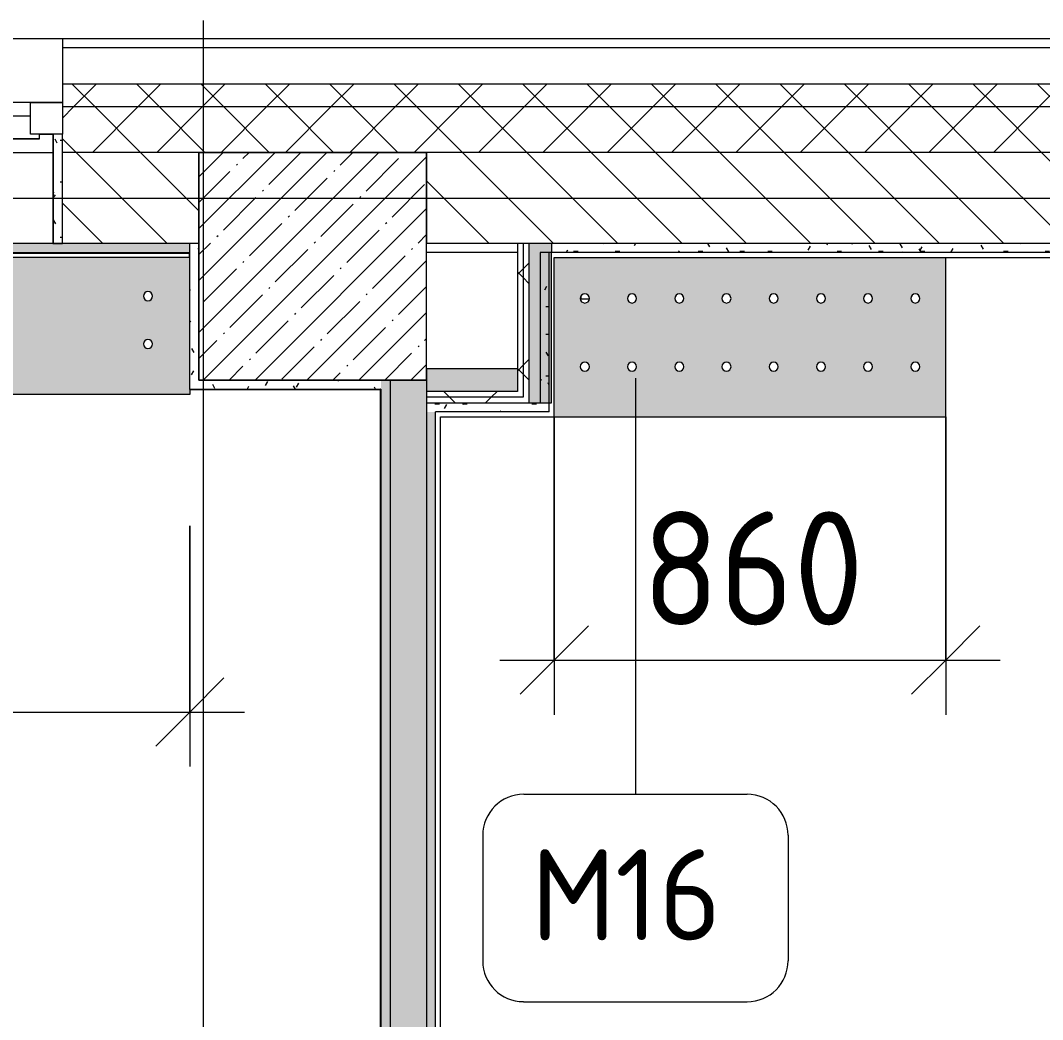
# Model space of a CAD drawing. Header units: millimetres. Extents: x -6228 to 201956, y -8553 to 30426.
# Drawn here: x 177210 to 179456, y 25195 to 27390 of the extents above; entities that cross this region are included whole.
import ezdxf

# ---------------------------------------------------------------- set-up
doc = ezdxf.new("R2010")
doc.units = ezdxf.units.MM
doc.linetypes.add('Осевая', pattern=[15875, 3175, -2381.25, 7937.5, -2381.25])
for name, color, linetype, lineweight in [('A-ANNO-DIMS', 7, 'Continuous', 9), ('A-ANNO-DIMS-100', 7, 'Continuous', 9), ('A-GLAZ-2', 7, 'Continuous', 9), ('A-WALL-1', 7, 'Continuous', 9), ('A-WALL-4', 7, 'Continuous', 13), ('I-WALL-5', 7, 'Continuous', 9), ('M-EQPM-1', 7, 'Continuous', 9), ('S-COLS-2', 7, 'Continuous', 9), ('Марки для знаков', 7, 'Continuous', 9), ('Оси', 7, 'Continuous', 9), ('Оси-2', 7, 'Осевая', 9)]:
    doc.layers.add(name, color=color, linetype=linetype, lineweight=lineweight)
for name, color, linetype, lineweight, true_color in [('A-FLOR-3', 7, 'Continuous', 9, 0xaaaaaa), ('I-WALL-1', 7, 'Continuous', 5, 0xe7e7e7), ('I-WALL-4', 7, 'Continuous', 9, 0xe7e7e7), ('I-WALL-6', 7, 'Continuous', 9, 0x787878), ('I-WALL-7', 9, 'Continuous', 9, 0x808080), ('Знаки-3', 7, 'Continuous', 9, 0x383838), ('Знаки-4', 7, 'Continuous', 9, 0xddaaaa)]:
    doc.layers.add(name, color=color, linetype=linetype, lineweight=lineweight, true_color=true_color)
doc.styles.add('GOST Common_1', font='GOST_Common.ttf', dxfattribs={"height": 200})
doc.styles.add('ISOCPEUR_1', font='isocpeur.ttf', dxfattribs={"width": 0.9, "height": 250})
doc.dimstyles.new('ISO-2_5_0_9К_БОЛЬШОЙ', dxfattribs={"dimscale": 304.8, "dimtxt": 248.995294, "dimasz": 0.492126, "dimexe": 0.393701, "dimexo": 0.984252, "dimgap": 0, "dimtad": 1, "dimdec": 0, "dimrnd": 10, "dimzin": 0, "dimdsep": 46, "dimtxsty": 'ISOCPEUR_1', "dimblk1": 'OBLIQUE', "dimblk2": 'OBLIQUE', "dimsah": 1, "dimcen": 0.09, "dimdle": 0.393701, "dimazin": 0, "dimtfac": 1, "dimtdec": 4, "dimtix": 1, "dimtmove": 0, "dimatfit": 3, "dimfxl": 1, "dimtvp": 1, "dimtolj": 1, "dimtzin": 0, "dimarcsym": 2})
doc.dimstyles.new('ISO-2_5_0_9К_БОЛЬШОЙ_округление', dxfattribs={"dimscale": 304.8, "dimtxt": 248.995294, "dimasz": 0.492126, "dimexe": 0.393701, "dimexo": 0, "dimgap": 0, "dimtad": 1, "dimdec": 0, "dimrnd": 10, "dimzin": 0, "dimdsep": 46, "dimtxsty": 'ISOCPEUR_1', "dimblk1": 'OBLIQUE', "dimblk2": 'OBLIQUE', "dimsah": 1, "dimcen": 0.09, "dimdle": 0.393701, "dimazin": 0, "dimtfac": 1, "dimtdec": 4, "dimtix": 1, "dimtmove": 0, "dimatfit": 3, "dimfxl": 1, "dimtvp": 1, "dimtolj": 1, "dimtzin": 0, "dimarcsym": 2})
pattern_1 = [(45, (96951.9, 0), (-70.71068, 70.71068), []), (135, (96951.9, 0), (-70.71068, -70.71068), [])]
pattern_2 = [(0, (96951.896, 0), (121.92, 30.48), [10.058, -81.382, 10.058, -81.382, -487.68]), (0, (96951.896, 0), (121.92, 30.48), [-182.88, 10.058, -172.822, 10.058, -81.382, -213.36]), (0, (96951.896, 0), (121.92, 30.48), [-457.2, 10.058, -50.902, 10.058, -142.342]), (120, (96997.616, 15.24), (-87.356454, 90.345817), [10.058, -81.382, 10.058, -81.382, -487.68]), (120, (96997.616, 15.24), (-87.356454, 90.345817), [-182.88, 10.058, -172.822, 10.058, -81.382, -213.36]), (120, (96997.616, 15.24), (-87.356454, 90.345817), [-457.2, 10.058, -50.902, 10.058, -142.342]), (240, (97012.856, 76.2), (-34.563546, -120.825817), [10.058, -81.382, 10.058, -81.382, -487.68]), (240, (97012.856, 76.2), (-34.563546, -120.825817), [-182.88, 10.058, -172.822, 10.058, -81.382, -213.36]), (240, (97012.856, 76.2), (-34.563546, -120.825817), [-457.2, 10.058, -50.902, 10.058, -142.342])]
pattern_3 = [(45, (96951.9, 0), (-106.06602, 106.06602), []), (135, (96951.9, 0), (-106.06602, -106.06602), [])]

# ---------------------------------------------------------------- blocks, each defined once
blk = doc.blocks.new('120_Окно_СКБ_2Ст - 120_Окно_СКБ_2Ст 2500х2500 _мал створка справа_-23206729-План зашивки приборов отопления в осях 1 этажа 12-23')
at = {"layer": 'A-GLAZ-2'}
for p, q in [((1250, -5), (-1250, -5)), ((1180, -75), (1180, -5)), ((1180, -5), (1250, -5)), ((1250, -5), (1250, -75)), ((1180, -35), (420, -35)), ((1180, -75), (1180, -35)), ((400, -85), (1200, -85)), ((1200, -85), (400, -85)), ((1250, -75), (1180, -75)), ((1200, -75), (1180, -75)), ((1200, -75), (1230, -75)), ((1200, -85), (1200, -75))]:
    blk.add_line(p, q, dxfattribs=at)
blk = doc.blocks.new('radiator_prado_classic_z_tip_30_po exemplyaru - Classic Z Тип 30-500-V227-План зашивки приборов отопления в осях 1 этажа 12-23')
at = {"layer": 'M-EQPM-1'}
for p, q in [((682.5, 121.5), (682.5, 125.9)), ((682.5, 121.5), (682.5, 125.9)), ((700, 121.5), (682.5, 121.5)), ((700, 121.5), (682.5, 121.5)), ((700, 121.5), (700, 116.6)), ((700, 121.2), (700, 121.5)), ((700, 121.5), (700, 121.2)), ((700, 121.2), (700, 121.5)), ((700, 116.6), (700, 121.2)), ((700, 121.2), (700, 116.6)), ((700, 119.3), (700, 121.2)), ((700, 116.6), (700, 119.3))]:
    blk.add_line(p, q, dxfattribs=at)
for points, knots in [([(681.5, 120.5), (681.6, 120.6), (681.7, 120.7), (681.9, 120.9), (682.1, 121.1), (682.2, 121.2), (682.3, 121.3), (682.5, 121.5), (682.5, 121.5), (682.5, 121.5)], [0.7142857, 0.7142857, 0.7142857, 0.7142857, 0.75, 0.7857143, 0.8214286, 0.8571429, 0.8928571, 0.9285714, 1, 1, 1, 1]), ([(682.5, 121.5), (682.5, 121.5), (682.5, 121.5), (682.3, 121.3), (682.3, 121.3), (682.2, 121.2)], [0, 0, 0, 0, 0.0714286, 0.1071429, 0.1428571, 0.1428571, 0.1428571, 0.1428571]), ([(682.5, 121.5), (682.5, 121.5), (682.5, 121.5), (682.3, 121.3), (682.3, 121.3), (682.2, 121.2)], [0, 0, 0, 0, 0.0714286, 0.1071429, 0.1428571, 0.1428571, 0.1428571, 0.1428571]), ([(682.2, 121.2), (682.3, 121.3), (682.3, 121.3), (682.5, 121.5), (682.5, 121.5), (682.5, 121.5)], [0.8571429, 0.8571429, 0.8571429, 0.8571429, 0.8928571, 0.9285714, 1, 1, 1, 1])]:
    blk.add_open_spline(points, degree=3, knots=knots, dxfattribs=at)
for points in [[(682.2, 121.2), (682.2, 121.2), (682.1, 121.1), (681.9, 120.9), (681.7, 120.7), (681.6, 120.6), (681.5, 120.5)], [(682.2, 121.2), (682.2, 121.2), (682.1, 121.1), (681.9, 120.9), (681.7, 120.7), (681.6, 120.6), (681.5, 120.5)], [(681.5, 120.5), (681.6, 120.6), (681.7, 120.7), (681.9, 120.9), (682.1, 121.1), (682.2, 121.2), (682.2, 121.2)]]:
    blk.add_open_spline(points, degree=3, dxfattribs=at)
blk = doc.blocks.new('Зашивка радиатора_ СУ - Зашивка радиатора  М16-33173936-План зашивки приборов отопления в осях 1 этажа 12-23')
at = {"layer": 'Знаки-4'}
h = blk.add_hatch(color=256, dxfattribs=at)
h.paths.add_polyline_path([(-370, -179.9), (490, -179.9), (490, 170.1), (-370, 170.1), (-370, -168.9)])
h.paths.add_polyline_path([(-303, -79.6), (-308, -78.3), (-311.7, -74.6), (-313, -69.6), (-311.7, -64.6), (-308, -61), (-303, -59.6), (-298, -61), (-294.3, -64.6), (-293, -69.6), (-294.3, -74.6), (-298, -78.3), (-300.4, -79.3)])
h.paths.add_polyline_path([(-199.2, -79.6), (-204.2, -78.3), (-207.9, -74.6), (-209.2, -69.6), (-207.9, -64.6), (-204.2, -61), (-199.2, -59.6), (-194.2, -61), (-190.6, -64.6), (-189.2, -69.6), (-190.6, -74.6), (-194.2, -78.3), (-196.7, -79.3)])
h.paths.add_polyline_path([(-95.5, -79.6), (-100.5, -78.3), (-104.2, -74.6), (-105.5, -69.6), (-104.2, -64.6), (-100.5, -61), (-95.5, -59.6), (-90.5, -61), (-86.8, -64.6), (-85.5, -69.6), (-86.8, -74.6), (-90.5, -78.3), (-92.9, -79.3)])
h.paths.add_polyline_path([(8.3, -79.6), (3.3, -78.3), (-0.4, -74.6), (-1.7, -69.6), (-0.4, -64.6), (3.3, -61), (8.3, -59.6), (13.3, -61), (16.9, -64.6), (18.3, -69.6), (16.9, -74.6), (13.3, -78.3), (10.8, -79.3)])
h.paths.add_polyline_path([(112, -79.6), (107, -78.3), (103.3, -74.6), (102, -69.6), (103.3, -64.6), (107, -61), (112, -59.6), (117, -61), (120.7, -64.6), (122, -69.6), (120.7, -74.6), (117, -78.3), (114.6, -79.3)])
h.paths.add_polyline_path([(319.5, -79.6), (314.5, -78.3), (310.8, -74.6), (309.5, -69.6), (310.8, -64.6), (314.5, -61), (319.5, -59.6), (324.5, -61), (328.2, -64.6), (329.5, -69.6), (328.2, -74.6), (324.5, -78.3), (322.1, -79.3)])
h.paths.add_polyline_path([(215.8, -79.6), (210.8, -78.3), (207.1, -74.6), (205.8, -69.6), (207.1, -64.6), (210.8, -61), (215.8, -59.6), (220.8, -61), (224.4, -64.6), (225.8, -69.6), (224.4, -74.6), (220.8, -78.3), (218.3, -79.3)])
h.paths.add_polyline_path([(423.3, -79.6), (418.3, -78.3), (414.6, -74.6), (413.3, -69.6), (414.6, -64.6), (418.3, -61), (423.3, -59.6), (428.3, -61), (431.9, -64.6), (433.3, -69.6), (431.9, -74.6), (428.3, -78.3), (425.8, -79.3)])
h.paths.add_polyline_path([(-303, 70.4), (-308, 71.7), (-311.7, 75.4), (-313, 80.4), (-311.7, 85.4), (-308, 89), (-303, 90.4), (-298, 89), (-294.3, 85.4), (-293, 80.4), (-294.3, 75.4), (-298, 71.7), (-300.4, 70.7)])
h.paths.add_polyline_path([(8.3, 70.4), (3.3, 71.7), (-0.4, 75.4), (-1.7, 80.4), (-0.4, 85.4), (3.3, 89), (8.3, 90.4), (13.3, 89), (16.9, 85.4), (18.3, 80.4), (16.9, 75.4), (13.3, 71.7), (10.8, 70.7)])
h.paths.add_polyline_path([(-199.2, 70.4), (-204.2, 71.7), (-207.9, 75.4), (-209.2, 80.4), (-207.9, 85.4), (-204.2, 89), (-199.2, 90.4), (-194.2, 89), (-190.6, 85.4), (-189.2, 80.4), (-190.6, 75.4), (-194.2, 71.7), (-196.7, 70.7)])
h.paths.add_polyline_path([(-95.5, 70.4), (-100.5, 71.7), (-104.2, 75.4), (-105.5, 80.4), (-104.2, 85.4), (-100.5, 89), (-95.5, 90.4), (-90.5, 89), (-86.8, 85.4), (-85.5, 80.4), (-86.8, 75.4), (-90.5, 71.7), (-92.9, 70.7)])
h.paths.add_polyline_path([(215.8, 70.4), (210.8, 71.7), (207.1, 75.4), (205.8, 80.4), (207.1, 85.4), (210.8, 89), (215.8, 90.4), (220.8, 89), (224.4, 85.4), (225.8, 80.4), (224.4, 75.4), (220.8, 71.7), (218.3, 70.7)])
h.paths.add_polyline_path([(112, 70.4), (107, 71.7), (103.3, 75.4), (102, 80.4), (103.3, 85.4), (107, 89), (112, 90.4), (117, 89), (120.7, 85.4), (122, 80.4), (120.7, 75.4), (117, 71.7), (114.6, 70.7)])
h.paths.add_polyline_path([(423.3, 70.4), (418.3, 71.7), (414.6, 75.4), (413.3, 80.4), (414.6, 85.4), (418.3, 89), (423.3, 90.4), (428.3, 89), (431.9, 85.4), (433.3, 80.4), (431.9, 75.4), (428.3, 71.7), (425.8, 70.7)])
h.paths.add_polyline_path([(319.5, 70.4), (314.5, 71.7), (310.8, 75.4), (309.5, 80.4), (310.8, 85.4), (314.5, 89), (319.5, 90.4), (324.5, 89), (328.2, 85.4), (329.5, 80.4), (328.2, 75.4), (324.5, 71.7), (322.1, 70.7)])
at = {"layer": 'Знаки-3'}
for p, q in [((490, -179.9), (490, 170.1)), ((-370, -179.9), (490, -179.9))]:
    blk.add_line(p, q, dxfattribs=at)
for centre, start, end in [((-303, 80.4), 0, 180), ((-199.2, 80.4), 0, 180), ((-95.5, 80.4), 0, 180), ((8.3, 80.4), 0, 180), ((112, 80.4), 0, 180), ((215.8, 80.4), 0, 180), ((319.5, 80.4), 0, 180), ((423.3, 80.4), 0, 180), ((-303, 80.4), 180, 0), ((-199.2, 80.4), 180, 0), ((-95.5, 80.4), 180, 360), ((8.3, 80.4), 180, 0), ((112, 80.4), 180, 0), ((215.8, 80.4), 180, 0), ((319.5, 80.4), 180, 0), ((423.3, 80.4), 180, 0), ((-303, -69.6), 0, 180), ((-199.2, -69.6), 0, 180), ((-95.5, -69.6), 0, 180), ((8.3, -69.6), 0, 180), ((112, -69.6), 0, 180), ((215.8, -69.6), 0, 180), ((319.5, -69.6), 0, 180), ((423.3, -69.6), 0, 180), ((-303, -69.6), 180, 0), ((-199.2, -69.6), 180, 0), ((-95.5, -69.6), 180, 0), ((8.3, -69.6), 180, 0), ((112, -69.6), 180, 0), ((215.8, -69.6), 180, 0), ((319.5, -69.6), 180, 0), ((423.3, -69.6), 180, 0)]:
    blk.add_arc(centre, 10, start, end, dxfattribs=at)
blk = doc.blocks.new('Зашивка радиатора М17  - м18-33246901-План зашивки приборов отопления в осях 1 этажа 12-23')
at = {"layer": 'Знаки-4'}
h = blk.add_hatch(color=256, dxfattribs=at)
h.paths.add_polyline_path([(-370, -179.9), (2570, -179.9), (2569, 120.1), (-370, 120.1), (-370, -67)])
h.paths.add_polyline_path([(-283, -79.6), (-288, -78.3), (-291.7, -74.6), (-293, -69.6), (-291.7, -64.6), (-288, -61), (-283, -59.6), (-278, -61), (-274.3, -64.6), (-273, -69.6), (-274.3, -74.6), (-278, -78.3), (-280.4, -79.3)])
h.paths.add_polyline_path([(-75.5, -79.6), (-80.5, -78.3), (-84.2, -74.6), (-85.5, -69.6), (-84.2, -64.6), (-80.5, -61), (-75.5, -59.6), (-70.5, -61), (-66.8, -64.6), (-65.5, -69.6), (-66.8, -74.6), (-70.5, -78.3), (-72.9, -79.3)])
h.paths.add_polyline_path([(-179.2, -79.6), (-184.2, -78.3), (-187.9, -74.6), (-189.2, -69.6), (-187.9, -64.6), (-184.2, -61), (-179.2, -59.6), (-174.2, -61), (-170.6, -64.6), (-169.2, -69.6), (-170.6, -74.6), (-174.2, -78.3), (-176.7, -79.3)])
h.paths.add_polyline_path([(28.3, -79.6), (23.3, -78.3), (19.6, -74.6), (18.3, -69.6), (19.6, -64.6), (23.3, -61), (28.3, -59.6), (33.3, -61), (36.9, -64.6), (38.3, -69.6), (36.9, -74.6), (33.3, -78.3), (30.8, -79.3)])
h.paths.add_polyline_path([(132, -79.6), (127, -78.3), (123.3, -74.6), (122, -69.6), (123.3, -64.6), (127, -61), (132, -59.6), (137, -61), (140.7, -64.6), (142, -69.6), (140.7, -74.6), (137, -78.3), (134.6, -79.3)])
h.paths.add_polyline_path([(339.5, -79.6), (334.5, -78.3), (330.8, -74.6), (329.5, -69.6), (330.8, -64.6), (334.5, -61), (339.5, -59.6), (344.5, -61), (348.2, -64.6), (349.5, -69.6), (348.2, -74.6), (344.5, -78.3), (342.1, -79.3)])
h.paths.add_polyline_path([(235.8, -79.6), (230.8, -78.3), (227.1, -74.6), (225.8, -69.6), (227.1, -64.6), (230.8, -61), (235.8, -59.6), (240.8, -61), (244.4, -64.6), (245.8, -69.6), (244.4, -74.6), (240.8, -78.3), (238.3, -79.3)])
h.paths.add_polyline_path([(650.8, -79.6), (645.8, -78.3), (642.1, -74.6), (640.8, -69.6), (642.1, -64.6), (645.8, -61), (650.8, -59.6), (655.8, -61), (659.4, -64.6), (660.8, -69.6), (659.4, -74.6), (655.8, -78.3), (653.3, -79.3)])
h.paths.add_polyline_path([(443.3, -79.6), (438.3, -78.3), (434.6, -74.6), (433.3, -69.6), (434.6, -64.6), (438.3, -61), (443.3, -59.6), (448.3, -61), (451.9, -64.6), (453.3, -69.6), (451.9, -74.6), (448.3, -78.3), (445.8, -79.3)])
h.paths.add_polyline_path([(547, -79.6), (542, -78.3), (538.3, -74.6), (537, -69.6), (538.3, -64.6), (542, -61), (547, -59.6), (552, -61), (555.7, -64.6), (557, -69.6), (555.7, -74.6), (552, -78.3), (549.6, -79.3)])
h.paths.add_polyline_path([(754.5, -79.6), (749.5, -78.3), (745.8, -74.6), (744.5, -69.6), (745.8, -64.6), (749.5, -61), (754.5, -59.6), (759.5, -61), (763.2, -64.6), (764.5, -69.6), (763.2, -74.6), (759.5, -78.3), (757.1, -79.3)])
h.paths.add_polyline_path([(858.3, -79.6), (853.3, -78.3), (849.6, -74.6), (848.3, -69.6), (849.6, -64.6), (853.3, -61), (858.3, -59.6), (863.3, -61), (866.9, -64.6), (868.3, -69.6), (866.9, -74.6), (863.3, -78.3), (860.8, -79.3)])
h.paths.add_polyline_path([(1065.8, -79.6), (1060.8, -78.3), (1057.1, -74.6), (1055.8, -69.6), (1057.1, -64.6), (1060.8, -61), (1065.8, -59.6), (1070.8, -61), (1074.4, -64.6), (1075.8, -69.6), (1074.4, -74.6), (1070.8, -78.3), (1068.3, -79.3)])
h.paths.add_polyline_path([(962, -79.6), (957, -78.3), (953.3, -74.6), (952, -69.6), (953.3, -64.6), (957, -61), (962, -59.6), (967, -61), (970.7, -64.6), (972, -69.6), (970.7, -74.6), (967, -78.3), (964.6, -79.3)])
h.paths.add_polyline_path([(1169.5, -79.6), (1164.5, -78.3), (1160.8, -74.6), (1159.5, -69.6), (1160.8, -64.6), (1164.5, -61), (1169.5, -59.6), (1174.5, -61), (1178.2, -64.6), (1179.5, -69.6), (1178.2, -74.6), (1174.5, -78.3), (1172.1, -79.3)])
h.paths.add_polyline_path([(1273.3, -79.6), (1268.3, -78.3), (1264.6, -74.6), (1263.3, -69.6), (1264.6, -64.6), (1268.3, -61), (1273.3, -59.6), (1278.3, -61), (1281.9, -64.6), (1283.3, -69.6), (1281.9, -74.6), (1278.3, -78.3), (1275.8, -79.3)])
h.paths.add_polyline_path([(1480.8, -79.6), (1475.8, -78.3), (1472.1, -74.6), (1470.8, -69.6), (1472.1, -64.6), (1475.8, -61), (1480.8, -59.6), (1485.8, -61), (1489.4, -64.6), (1490.8, -69.6), (1489.4, -74.6), (1485.8, -78.3), (1483.3, -79.3)])
h.paths.add_polyline_path([(1377, -79.6), (1372, -78.3), (1368.3, -74.6), (1367, -69.6), (1368.3, -64.6), (1372, -61), (1377, -59.6), (1382, -61), (1385.7, -64.6), (1387, -69.6), (1385.7, -74.6), (1382, -78.3), (1379.6, -79.3)])
h.paths.add_polyline_path([(1688.3, -79.6), (1683.3, -78.3), (1679.6, -74.6), (1678.3, -69.6), (1679.6, -64.6), (1683.3, -61), (1688.3, -59.6), (1693.3, -61), (1696.9, -64.6), (1698.3, -69.6), (1696.9, -74.6), (1693.3, -78.3), (1690.8, -79.3)])
h.paths.add_polyline_path([(1584.5, -79.6), (1579.5, -78.3), (1575.8, -74.6), (1574.5, -69.6), (1575.8, -64.6), (1579.5, -61), (1584.5, -59.6), (1589.5, -61), (1593.2, -64.6), (1594.5, -69.6), (1593.2, -74.6), (1589.5, -78.3), (1587.1, -79.3)])
h.paths.add_polyline_path([(1792, -79.6), (1787, -78.3), (1783.3, -74.6), (1782, -69.6), (1783.3, -64.6), (1787, -61), (1792, -59.6), (1797, -61), (1800.7, -64.6), (1802, -69.6), (1800.7, -74.6), (1797, -78.3), (1794.6, -79.3)])
h.paths.add_polyline_path([(1895.8, -79.6), (1890.8, -78.3), (1887.1, -74.6), (1885.8, -69.6), (1887.1, -64.6), (1890.8, -61), (1895.8, -59.6), (1900.8, -61), (1904.4, -64.6), (1905.8, -69.6), (1904.4, -74.6), (1900.8, -78.3), (1898.3, -79.3)])
h.paths.add_polyline_path([(1999.5, -79.6), (1994.5, -78.3), (1990.8, -74.6), (1989.5, -69.6), (1990.8, -64.6), (1994.5, -61), (1999.5, -59.6), (2004.5, -61), (2008.2, -64.6), (2009.5, -69.6), (2008.2, -74.6), (2004.5, -78.3), (2002.1, -79.3)])
h.paths.add_polyline_path([(2103.3, -79.6), (2098.3, -78.3), (2094.6, -74.6), (2093.3, -69.6), (2094.6, -64.6), (2098.3, -61), (2103.3, -59.6), (2108.3, -61), (2111.9, -64.6), (2113.3, -69.6), (2111.9, -74.6), (2108.3, -78.3), (2105.8, -79.3)])
h.paths.add_polyline_path([(2477, -79.6), (2472, -78.3), (2468.3, -74.6), (2467, -69.6), (2468.3, -64.6), (2472, -61), (2477, -59.6), (2482, -61), (2485.7, -64.6), (2487, -69.6), (2485.7, -74.6), (2482, -78.3), (2479.6, -79.3)])
h.paths.add_polyline_path([(-179.2, 25.4), (-184.2, 26.7), (-187.9, 30.4), (-189.2, 35.4), (-187.9, 40.4), (-184.2, 44), (-179.2, 45.4), (-174.2, 44), (-170.6, 40.4), (-169.2, 35.4), (-170.6, 30.4), (-174.2, 26.7), (-176.7, 25.7)])
h.paths.add_polyline_path([(-75.5, 25.4), (-80.5, 26.7), (-84.2, 30.4), (-85.5, 35.4), (-84.2, 40.4), (-80.5, 44), (-75.5, 45.4), (-70.5, 44), (-66.8, 40.4), (-65.5, 35.4), (-66.8, 30.4), (-70.5, 26.7), (-72.9, 25.7)])
h.paths.add_polyline_path([(-283, 25.4), (-288, 26.7), (-291.7, 30.4), (-293, 35.4), (-291.7, 40.4), (-288, 44), (-283, 45.4), (-278, 44), (-274.3, 40.4), (-273, 35.4), (-274.3, 30.4), (-278, 26.7), (-280.4, 25.7)])
h.paths.add_polyline_path([(132, 25.4), (127, 26.7), (123.3, 30.4), (122, 35.4), (123.3, 40.4), (127, 44), (132, 45.4), (137, 44), (140.7, 40.4), (142, 35.4), (140.7, 30.4), (137, 26.7), (134.6, 25.7)])
h.paths.add_polyline_path([(28.3, 25.4), (23.3, 26.7), (19.6, 30.4), (18.3, 35.4), (19.6, 40.4), (23.3, 44), (28.3, 45.4), (33.3, 44), (36.9, 40.4), (38.3, 35.4), (36.9, 30.4), (33.3, 26.7), (30.8, 25.7)])
h.paths.add_polyline_path([(339.5, 25.4), (334.5, 26.7), (330.8, 30.4), (329.5, 35.4), (330.8, 40.4), (334.5, 44), (339.5, 45.4), (344.7, 43.9), (348.2, 40.4), (349.5, 35.4), (348.2, 30.4), (344.5, 26.7), (342.1, 25.7)])
h.paths.add_polyline_path([(235.8, 25.4), (230.8, 26.7), (227.1, 30.4), (225.8, 35.4), (227.1, 40.4), (230.8, 44), (235.8, 45.4), (240.8, 44), (244.4, 40.4), (245.8, 35.4), (244.4, 30.4), (240.8, 26.7), (238.3, 25.7)])
h.paths.add_polyline_path([(443.3, 25.4), (438.3, 26.7), (434.6, 30.4), (433.3, 35.4), (434.6, 40.4), (438.3, 44), (443.3, 45.4), (448.3, 44), (451.9, 40.4), (453.3, 35.4), (451.9, 30.4), (448.3, 26.7), (445.8, 25.7)])
h.paths.add_polyline_path([(547, 25.4), (542, 26.7), (538.3, 30.4), (537, 35.4), (538.3, 40.4), (542, 44), (547, 45.4), (552, 44), (555.7, 40.4), (557, 35.4), (555.7, 30.4), (552, 26.7), (549.6, 25.7)])
h.paths.add_polyline_path([(754.5, 25.4), (749.5, 26.7), (745.8, 30.4), (744.5, 35.4), (745.8, 40.4), (749.5, 44), (754.5, 45.4), (759.5, 44), (763.2, 40.4), (764.5, 35.4), (763.2, 30.4), (759.5, 26.7), (757.1, 25.7)])
h.paths.add_polyline_path([(858.3, 25.4), (853.3, 26.7), (849.6, 30.4), (848.3, 35.4), (849.6, 40.4), (853.3, 44), (858.3, 45.4), (863.3, 44), (866.9, 40.4), (868.3, 35.4), (866.9, 30.4), (863.3, 26.7), (860.8, 25.7)])
h.paths.add_polyline_path([(650.8, 25.4), (645.8, 26.7), (642.1, 30.4), (640.8, 35.4), (642.1, 40.4), (645.8, 44), (650.8, 45.4), (655.8, 44), (659.4, 40.4), (660.8, 35.4), (659.4, 30.4), (655.8, 26.7), (653.3, 25.7)])
h.paths.add_polyline_path([(962, 25.4), (957, 26.7), (953.3, 30.4), (952, 35.4), (953.3, 40.4), (957, 44), (962, 45.4), (967, 44), (970.7, 40.4), (972, 35.4), (970.7, 30.4), (967, 26.7), (964.6, 25.7)])
h.paths.add_polyline_path([(1169.5, 25.4), (1164.5, 26.7), (1160.8, 30.4), (1159.5, 35.4), (1160.8, 40.4), (1164.5, 44), (1169.5, 45.4), (1174.5, 44), (1178.2, 40.4), (1179.5, 35.4), (1178.2, 30.4), (1174.5, 26.7), (1172.1, 25.7)])
h.paths.add_polyline_path([(1273.3, 25.4), (1268.3, 26.7), (1264.6, 30.4), (1263.3, 35.4), (1264.6, 40.4), (1268.3, 44), (1273.3, 45.4), (1278.3, 44), (1281.9, 40.4), (1283.3, 35.4), (1281.9, 30.4), (1278.3, 26.7), (1275.8, 25.7)])
h.paths.add_polyline_path([(1065.8, 25.4), (1060.8, 26.7), (1057.1, 30.4), (1055.8, 35.4), (1057.1, 40.4), (1060.8, 44), (1065.8, 45.4), (1070.8, 44), (1074.4, 40.4), (1075.8, 35.4), (1074.4, 30.4), (1070.8, 26.7), (1068.3, 25.7)])
h.paths.add_polyline_path([(1480.8, 25.4), (1475.8, 26.7), (1472.1, 30.4), (1470.8, 35.4), (1472.1, 40.4), (1475.8, 44), (1480.8, 45.4), (1485.8, 44), (1489.4, 40.4), (1490.8, 35.4), (1489.4, 30.4), (1485.8, 26.7), (1483.3, 25.7)])
h.paths.add_polyline_path([(1377, 25.4), (1372, 26.7), (1368.3, 30.4), (1367, 35.4), (1368.3, 40.4), (1372, 44), (1377, 45.4), (1382, 44), (1385.7, 40.4), (1387, 35.4), (1385.7, 30.4), (1382, 26.7), (1379.6, 25.7)])
h.paths.add_polyline_path([(1584.5, 25.4), (1579.5, 26.7), (1575.8, 30.4), (1574.5, 35.4), (1575.8, 40.4), (1579.5, 44), (1584.5, 45.4), (1589.5, 44), (1593.2, 40.4), (1594.5, 35.4), (1593.2, 30.4), (1589.5, 26.7), (1587.1, 25.7)])
h.paths.add_polyline_path([(1688.3, 25.4), (1683.3, 26.7), (1679.6, 30.4), (1678.3, 35.4), (1679.6, 40.4), (1683.3, 44), (1688.3, 45.4), (1693.3, 44), (1696.9, 40.4), (1698.3, 35.4), (1696.9, 30.4), (1693.3, 26.7), (1690.8, 25.7)])
h.paths.add_polyline_path([(1792, 25.4), (1787, 26.7), (1783.3, 30.4), (1782, 35.4), (1783.3, 40.4), (1787, 44), (1792, 45.4), (1797, 44), (1800.7, 40.4), (1802, 35.4), (1800.7, 30.4), (1797, 26.7), (1794.6, 25.7)])
h.paths.add_polyline_path([(1895.8, 25.4), (1890.8, 26.7), (1887.1, 30.4), (1885.8, 35.4), (1887.1, 40.4), (1890.8, 44), (1895.8, 45.4), (1900.8, 44), (1904.4, 40.4), (1905.8, 35.4), (1904.4, 30.4), (1900.8, 26.7), (1898.3, 25.7)])
h.paths.add_polyline_path([(1999.5, 25.4), (1994.5, 26.7), (1990.8, 30.4), (1989.5, 35.4), (1990.8, 40.4), (1994.5, 44), (1999.5, 45.4), (2004.5, 44), (2008.2, 40.4), (2009.5, 35.4), (2008.2, 30.4), (2004.5, 26.7), (2002.1, 25.7)])
h.paths.add_polyline_path([(2103.3, 25.4), (2098.3, 26.7), (2094.6, 30.4), (2093.3, 35.4), (2094.6, 40.4), (2098.3, 44), (2103.3, 45.4), (2108.3, 44), (2111.9, 40.4), (2113.3, 35.4), (2111.9, 30.4), (2108.3, 26.7), (2105.8, 25.7)])
h.paths.add_polyline_path([(2477, 25.4), (2472, 26.7), (2468.3, 30.4), (2467, 35.4), (2468.3, 40.4), (2472, 44), (2477, 45.4), (2482, 44), (2485.7, 40.4), (2487, 35.4), (2485.7, 30.4), (2482, 26.7), (2479.6, 25.7)])
at = {"layer": 'Знаки-3'}
for p, q in [((2569, 120.1), (-370, 120.1)), ((2570, -179.9), (2570, -169)), ((-370, -179.9), (2570, -179.9))]:
    blk.add_line(p, q, dxfattribs=at)
for centre, start, end in [((2477, 35.4), 0, 180), ((2477, 35.4), 180, 0), ((2477, -69.6), 0, 180), ((2477, -69.6), 180, 360)]:
    blk.add_arc(centre, 10, start, end, dxfattribs=at)
blk = doc.blocks.new('DIMBLOCK47-План зашивки приборов отопления в осях 1 этажа 12-23')
at = {"layer": 'A-ANNO-DIMS-100'}
for p, q in [((178382.9, 26519), (178382.9, 25864.8)), ((178382.9, 25984.8), (178382.9, 26519)), ((179242.9, 26519), (179242.9, 25864.8)), ((179242.9, 25984.8), (179242.9, 26519)), ((178262.9, 25984.8), (179362.9, 25984.8))]:
    blk.add_line(p, q, dxfattribs=at)
at = {"layer": 'A-ANNO-DIMS-100', "lineweight": 20}
for p, q in [((178382.9, 25984.8), (178457.9, 26059.8)), ((179242.9, 25984.8), (179317.9, 26059.8)), ((178382.9, 25984.8), (178307.9, 25909.8)), ((179242.9, 25984.8), (179167.9, 25909.8))]:
    blk.add_line(p, q, dxfattribs=at)
at = {"layer": 'A-ANNO-DIMS-100', "color": 0, "insert": (178575.9, 26311.4), "char_height": 250, "width": 568.858, "attachment_point": 1, "line_spacing_factor": 1.149209, "style": 'ISOCPEUR_1'}
blk.add_mtext('860', dxfattribs=at)
blk = doc.blocks.new('_Oblique')
at = {"color": 0, "linetype": 'ByBlock', "lineweight": -2}
blk.add_line((-0.5, -0.5), (0.5, 0.5), dxfattribs=at)
blk = doc.blocks.new('Марка_Знаки - В прямоуг_Наименование краткое-30718135-План зашивки приборов отопления в осях 1 этажа 12-23')
at = {"layer": 'Марки для знаков'}
for p, q in [((-2.455, 2.278), (2.455, 2.278)), ((-3.355, 1.378), (-3.355, -1.384)), ((3.355, 1.378), (3.355, -1.378)), ((-2.461, -2.278), (2.455, -2.278))]:
    blk.add_line(p, q, dxfattribs=at)
for centre, radius, start, end in [((-2.455, 1.378), 0.9, 90, 180), ((2.455, 1.378), 0.9, 0, 90), ((-2.461, -1.384), 0.893, 180, 270), ((2.455, -1.378), 0.9, 270, 0)]:
    blk.add_arc(centre, radius, start, end, dxfattribs=at)
blk = doc.blocks.new('DIMBLOCK50-План зашивки приборов отопления в осях 1 этажа 12-23')
at = {"layer": 'A-ANNO-DIMS-100'}
for p, q in [((177581.9, 26280), (177581.9, 25750.7)), ((177581.9, 25870.7), (177581.9, 26280)), ((174642.9, 25676.7), (174642.9, 25990.7)), ((174522.9, 25870.7), (177701.9, 25870.7)), ((174642.9, 25870.7), (174642.9, 25676.7))]:
    blk.add_line(p, q, dxfattribs=at)
at = {"layer": 'A-ANNO-DIMS-100', "lineweight": 20}
for p, q in [((174642.9, 25870.7), (174717.9, 25945.7)), ((177581.9, 25870.7), (177656.9, 25945.7)), ((174642.9, 25870.7), (174567.9, 25795.7)), ((177581.9, 25870.7), (177506.9, 25795.7))]:
    blk.add_line(p, q, dxfattribs=at)
at = {"layer": 'A-ANNO-DIMS-100', "color": 0, "insert": (175784.4, 26197.3), "char_height": 250, "width": 787.208, "attachment_point": 1, "line_spacing_factor": 1.149209, "style": 'ISOCPEUR_1'}
blk.add_mtext('2940', dxfattribs=at)

msp = doc.modelspace()

# ---------------------------------------------------------------- hatches: boundary and pattern name
at = {"layer": 'A-WALL-1'}
h = msp.add_hatch(dxfattribs=at)
h.set_pattern_fill('FP_161', color=256, style=0, pattern_type=2)
h.set_pattern_definition(pattern_1)
h.paths.add_polyline_path([(181487.6, 27200), (181487.6, 27250), (177301.9, 27250), (177301.9, 27200), (180408.7, 27200)])
h.paths.add_polyline_path([(174801.9, 27200), (174801.9, 27250), (173291.9, 27250), (173291.9, 27200), (174584, 27200)])
h.paths.add_polyline_path([(171191.9, 27200), (171191.9, 27250), (165811.9, 27250), (165811.9, 27200), (170215.5, 27200)])
h.paths.add_polyline_path([(164911.9, 27200), (164911.9, 27250), (163111.9, 27250), (163111.9, 27200), (164390.9, 27200)])
h.paths.add_polyline_path([(161478.5, 27200), (162211.9, 27200), (162211.9, 27250), (161131.9, 27250), (161131.9, 27200)])
h.paths.add_polyline_path([(157707.1, 27200), (157991.9, 27200), (157991.9, 27250), (156811.9, 27250), (156811.9, 27200), (157110.1, 27200)])
h.paths.add_polyline_path([(154111.9, 27200), (154111.9, 27250), (152861.8, 27250), (152861.8, 27200), (153469.6, 27200)])
h.paths.add_polyline_path([(151961.8, 27200), (151961.8, 27250), (150812.1, 27250), (150812.1, 27200), (151285.4, 27200)])
h.paths.add_polyline_path([(147712.1, 27200), (147712.1, 27250), (146612.2, 27250), (146612.2, 27200), (147645, 27200)])
h.paths.add_polyline_path([(145712.2, 27200), (145712.2, 27250), (144458.9, 27250), (144458.9, 27200), (145642.8, 27200)])
h.paths.add_polyline_path([(141358.9, 27200), (141358.9, 27250), (138961.9, 27250), (138961.9, 27200), (141092.2, 27200)])
h = msp.add_hatch(dxfattribs=at)
h.set_pattern_fill('FP_161', color=256, style=0, pattern_type=2)
h.set_pattern_definition(pattern_1)
h.paths.add_polyline_path([(181487.6, 27100), (181487.6, 27200), (177301.9, 27200), (177301.9, 27100), (181151.9, 27100)])
h.paths.add_polyline_path([(174201.9, 27100), (174801.9, 27100), (174801.9, 27200), (173291.9, 27200), (173291.9, 27100), (173855.9, 27100)])
h.paths.add_polyline_path([(170991.9, 27100), (171191.9, 27100), (171191.9, 27200), (165811.9, 27200), (165811.9, 27100), (170491.9, 27100)])
h.paths.add_polyline_path([(163711.9, 27100), (164911.9, 27100), (164911.9, 27200), (163111.9, 27200), (163111.9, 27100), (163662.8, 27100)])
h.paths.add_polyline_path([(162211.9, 27100), (162211.9, 27200), (161131.9, 27200), (161131.9, 27100), (161907.1, 27100)])
h.paths.add_polyline_path([(157707.1, 27100), (157991.9, 27100), (157991.9, 27200), (156811.9, 27200), (156811.9, 27100), (157110.1, 27100)])
h.paths.add_polyline_path([(154111.9, 27100), (154111.9, 27200), (152861.8, 27200), (152861.8, 27100), (153469.6, 27100)])
h.paths.add_polyline_path([(151961.8, 27100), (151961.8, 27200), (150812.1, 27200), (150812.1, 27100), (151285.4, 27100)])
h.paths.add_polyline_path([(146612.2, 27100), (147712.1, 27100), (147712.1, 27200), (146612.2, 27200)])
h.paths.add_polyline_path([(145642.8, 27100), (145712.2, 27100), (145712.2, 27200), (144458.9, 27200), (144458.9, 27100), (145460.7, 27100)])
h.paths.add_polyline_path([(141358.9, 27100), (141358.9, 27200), (139011.9, 27200), (139011.9, 27100), (141092.2, 27100)])
at = {"layer": 'I-WALL-1'}
msp.add_hatch(color=256, dxfattribs=at).paths.add_polyline_path([(178301.9, 26575), (178301.9, 26625), (178101.9, 26625), (178101.9, 26575), (178224.4, 26575)])
at = {"layer": 'I-WALL-4'}
msp.add_hatch(color=256, dxfattribs=at).paths.add_polyline_path([(178376.9, 26550), (178376.9, 26900), (178326.9, 26900), (178326.9, 26550)])
at = {"layer": 'I-WALL-5'}
h = msp.add_hatch(dxfattribs=at)
h.set_pattern_fill('FP_159', color=256, style=0, pattern_type=2)
h.set_pattern_definition([(135, (96951.9, 0), (-70.71068, -70.71068), [])])
h.paths.add_polyline_path([(181021.6, 26900), (181151.9, 26900), (181151.9, 27100), (178101.9, 27100), (178101.9, 26900), (180408.7, 26900)])
h.paths.add_polyline_path([(177301.9, 26900), (177601.9, 26900), (177601.9, 27100), (177301.9, 27100), (177301.9, 26971.5)])
h.paths.add_polyline_path([(174641.9, 26900), (174801.9, 26900), (174801.9, 27100), (174201.9, 27100), (174201.9, 26900), (174621.9, 26900)])
h.paths.add_polyline_path([(173491.9, 26900), (173701.9, 26900), (173701.9, 27100), (173291.9, 27100), (173291.9, 26900), (173309.9, 26900)])
h.paths.add_polyline_path([(171125.6, 26900), (171191.9, 26900), (171191.9, 27100), (170991.9, 27100), (170991.9, 26900)])
h.paths.add_polyline_path([(170397.6, 26900), (170491.9, 26900), (170491.9, 27100), (167761.9, 27100), (167761.9, 26900), (170215.5, 26900)])
h.paths.add_polyline_path([(166939.2, 26900), (167261.9, 26900), (167261.9, 27100), (165811.9, 27100), (165811.9, 26900), (166575.1, 26900)])
h.paths.add_polyline_path([(164026.8, 26900), (164911.9, 26900), (164911.9, 27100), (163711.9, 27100), (163711.9, 26900), (163740.9, 26900)])
h.paths.add_polyline_path([(161478.5, 26900), (162211.9, 26900), (162211.9, 27100), (161111.9, 27100), (161111.9, 26900), (161416.7, 26900)])
h.paths.add_polyline_path([(157732.9, 26900), (158011.9, 26900), (158011.9, 27100), (156811.9, 27100), (156811.9, 26900), (157731.9, 26900)])
h.paths.add_polyline_path([(153833.7, 26900), (154111.9, 26900), (154111.9, 27100), (152861.8, 27100), (152861.8, 26900), (153651.7, 26900)])
h.paths.add_polyline_path([(151649.4, 26900), (151961.8, 26900), (151961.8, 27100), (150812.1, 27100), (150812.1, 26900), (151285.4, 26900)])
h.paths.add_polyline_path([(147712.1, 26900), (147712.1, 27100), (147316.7, 27100), (147316.7, 26900), (147645, 26900)])
h = msp.add_hatch(dxfattribs=at)
h.set_pattern_fill('FP_187', color=256, style=0, pattern_type=2)
h.set_pattern_definition(pattern_3)
h.paths.add_polyline_path([(178301.9, 26575), (178314.4, 26575), (178314.4, 26900), (178301.9, 26900), (178301.9, 26625)])
h = msp.add_hatch(dxfattribs=at)
h.set_pattern_fill('FP_187', color=256, style=0, pattern_type=2)
h.set_pattern_definition(pattern_3)
h.paths.add_polyline_path([(178326.9, 26562.5), (178326.9, 26900), (178314.4, 26900), (178314.4, 26562.5)])
h = msp.add_hatch(dxfattribs=at)
h.set_pattern_fill('FP_187', color=256, style=0, pattern_type=2)
h.set_pattern_definition(pattern_3)
h.paths.add_polyline_path([(178224.4, 26562.5), (178314.4, 26562.5), (178314.4, 26575), (178101.9, 26575), (178101.9, 26562.5)])
h = msp.add_hatch(dxfattribs=at)
h.set_pattern_fill('FP_187', color=256, style=0, pattern_type=2)
h.set_pattern_definition(pattern_3)
h.paths.add_polyline_path([(178101.9, 26550), (178326.9, 26550), (178326.9, 26562.5), (178101.9, 26562.5)])
at = {"layer": 'I-WALL-6'}
h = msp.add_hatch(dxfattribs=at)
h.set_pattern_fill('FP_165', color=256, style=0, pattern_type=2)
h.set_pattern_definition([(135, (96951.9, 0), (-75.43415, -75.43415), [106.68, -17.78, 3.556, -17.78]), (135, (96951.9, 75.39), (-75.43415, -75.43415), []), (50, (96951.9, 0), (127.52922, -11.15758), [13.335, -146.685]), (355, (96951.9, 0), (-24.66966, 133.74002), [10.668, -117.348]), (100.451, (96962.52, -0.93), (102.85973, 122.58178), [11.333, -124.663]), (46.184, (96951.9, 35.56), (189.75516, -29.43036), [20.002, -220.027]), (96.636, (96967.7, 33.1), (166.1822, 173.1996), [17, -186.995]), (351.184, (96951.9, 35.56), (166.18393, 173.19757), [16.002, -176.022]), (21, (96969.68, 26.67), (106.13027, -71.58603), [13.335, -146.685]), (326, (96969.68, 26.67), (43.26188, 128.93175), [10.668, -117.348]), (71.451, (96978.52, 20.7), (149.39198, 57.34505), [11.333, -124.663]), (37.5, (96951.896, 0), (2.162228, 59.188357), [3.353, -112.573, 3.353, -115.773, -117.792]), (37.5, (96951.896, 0), (2.162228, 59.188357), [-235.052, 3.353, -114.44]), (7.5, (96951.896, 0), (46.773857, 70.126152), [3.353, -64.567, 3.353, -109.906, -44.894]), (7.5, (96951.896, 0), (46.773857, 70.126152), [-181.178, 3.353, -41.542]), (327.5, (96912.247, 0), (94.91367, -4.010093), [3.353, -41.097, 3.353, -135.331, -184.023]), (327.5, (96912.247, 0), (94.91367, -4.010093), [-183.134, 3.353, -180.67]), (317.5, (96894.47, 0), (103.69057, 17.79882), [3.353, -54.432, 3.353, -88.748, -130.683]), (317.5, (96894.47, 0), (103.69057, 17.79882), [-149.885, 3.353, -127.33])])
h.paths.add_polyline_path([(178021.9, 23200), (178101.9, 23200), (178101.9, 23600), (178021.9, 23600), (178021.9, 23497.1)])
h.paths.add_polyline_path([(178101.9, 24700), (178101.9, 26600), (178021.9, 26600), (178021.9, 24700)])
at = {"layer": 'I-WALL-7'}
h = msp.add_hatch(dxfattribs=at)
h.set_pattern_fill('FP_186', color=256, style=0, pattern_type=2)
h.set_pattern_definition(pattern_2)
h.paths.add_polyline_path([(177301.9, 26900), (177301.9, 27140), (177281.9, 27140), (177281.9, 26900)])
h = msp.add_hatch(dxfattribs=at)
h.set_pattern_fill('FP_186', color=256, style=0, pattern_type=2)
h.set_pattern_definition(pattern_2)
h.paths.add_polyline_path([(177581.9, 26880), (177581.9, 26900), (174621.9, 26900), (174621.9, 26880), (177496.4, 26880)])
h = msp.add_hatch(dxfattribs=at)
h.set_pattern_fill('FP_186', color=256, style=0, pattern_type=2)
h.set_pattern_definition(pattern_2)
h.paths.add_polyline_path([(177581.9, 26600), (177601.9, 26600), (177601.9, 26900), (177581.9, 26900), (177581.9, 26682)])
h = msp.add_hatch(dxfattribs=at)
h.set_pattern_fill('FP_186', color=256, style=0, pattern_type=2)
h.set_pattern_definition(pattern_2)
h.paths.add_polyline_path([(181032.6, 26880), (181032.6, 26900), (178376.9, 26900), (178376.9, 26880), (180408.7, 26880)])
h = msp.add_hatch(dxfattribs=at)
h.set_pattern_fill('FP_186', color=256, style=0, pattern_type=2)
h.set_pattern_definition(pattern_2)
h.paths.add_polyline_path([(178371.9, 26550), (178371.9, 26880), (178351.9, 26880), (178351.9, 26550)])
h = msp.add_hatch(dxfattribs=at)
h.set_pattern_fill('FP_186', color=256, style=0, pattern_type=2)
h.set_pattern_definition(pattern_2)
h.paths.add_polyline_path([(178000.9, 26580), (178001.9, 26580), (178001.9, 26600), (177581.9, 26600), (177581.9, 26580), (177860.4, 26580)])
h = msp.add_hatch(dxfattribs=at)
h.set_pattern_fill('FP_186', color=256, style=0, pattern_type=2)
h.set_pattern_definition(pattern_2)
h.paths.add_polyline_path([(178021.9, 23200), (178021.9, 23570), (178013.9, 23570), (178013.9, 23600), (178001.9, 23600), (178001.9, 23200)])
h.paths.add_polyline_path([(178001.9, 24700), (178013.9, 24700), (178013.9, 24730), (178021.9, 24730), (178021.9, 26600), (178001.9, 26600), (178001.9, 25813.4)])
h = msp.add_hatch(dxfattribs=at)
h.set_pattern_fill('FP_186', color=256, style=0, pattern_type=2)
h.set_pattern_definition(pattern_2)
h.paths.add_polyline_path([(178132.9, 26530), (178371.9, 26530), (178371.9, 26550), (178101.9, 26550), (178101.9, 26530), (178121.9, 26530)])
h = msp.add_hatch(dxfattribs=at)
h.set_pattern_fill('FP_186', color=256, style=0, pattern_type=2)
h.set_pattern_definition(pattern_2)
h.paths.add_polyline_path([(178101.9, 23500), (178121.9, 23500), (178121.9, 23600), (178109.9, 23600), (178109.4, 23570), (178101.9, 23570)])
h.paths.add_polyline_path([(178109.9, 24700), (178121.9, 24700), (178121.9, 26530), (178101.9, 26530), (178101.9, 24730), (178109.9, 24730)])
at = {"layer": 'S-COLS-2'}
h = msp.add_hatch(dxfattribs=at)
h.set_pattern_fill('FP_157', color=256, style=0, pattern_type=2)
h.set_pattern_definition([(45, (96951.9, 0), (-57.02463, 57.02463), []), (45, (97008.92, 0), (-57.02463, 57.02463), [100.806, -20.161, 3.353, -16.808])])
h.paths.add_polyline_path([(177601.9, 26600), (178101.9, 26600), (178101.9, 27100), (177601.9, 27100), (177601.9, 26682)])

# ---------------------------------------------------------------- linework, layer by layer
at = {"layer": 'A-FLOR-3'}
msp.add_line((177580.9, 26868.7), (177580.9, 26880), dxfattribs=at)
at = {"layer": 'A-WALL-1'}
for p, q in [((181487.6, 27350), (173291.9, 27350)), ((177301.9, 27350), (177301.9, 27140)), ((177601.9, 27100), (178101.9, 27100))]:
    msp.add_line(p, q, dxfattribs=at)
at = {"layer": 'A-WALL-4'}
for p, q in [((181487.6, 27330), (177301.9, 27330)), ((181487.6, 27250), (177301.9, 27250)), ((181487.6, 27200), (177301.9, 27200)), ((177601.9, 27100), (177301.9, 27100)), ((181151.9, 27100), (178101.9, 27100)), ((177601.9, 26900), (177580.9, 26900)), ((178314.4, 26900), (178314.4, 26562.5)), ((178326.9, 26900), (178326.9, 26550)), ((181151.9, 26900), (178376.9, 26900)), ((178376.9, 26900), (178376.9, 26880)), ((178301.9, 26625), (178301.9, 26575)), ((178021.9, 26600), (178021.9, 24730)), ((178001.9, 26580), (178000.9, 26580)), ((178301.9, 26575), (178101.9, 26575)), ((178314.4, 26562.5), (178101.9, 26562.5)), ((178101.9, 26550), (178101.9, 24730)), ((178371.9, 26530), (178121.9, 26530))]:
    msp.add_line(p, q, dxfattribs=at)
at = {"layer": 'I-WALL-5'}
for p, q in [((177301.9, 27140), (177280.9, 27140)), ((177280.9, 27140), (177280.9, 26900)), ((177281.9, 27140), (177281.9, 26900)), ((177301.9, 26900), (177301.9, 27140)), ((174821.9, 27100), (177281.9, 27100)), ((177601.9, 26600), (177601.9, 27100)), ((178101.9, 27100), (178101.9, 26900)), ((177580.9, 26900), (174641.9, 26900)), ((177280.9, 26900), (177301.9, 26900)), ((177580.9, 26900), (177580.9, 26880)), ((177581.9, 26580), (177581.9, 26900)), ((178376.9, 26900), (178101.9, 26900)), ((178301.9, 26900), (178301.9, 26625)), ((174621.9, 26880), (177581.9, 26880)), ((174642.9, 26879), (177580.9, 26879)), ((177580.9, 26868.7), (177580.9, 26579)), ((178301.9, 26880), (178101.9, 26880)), ((181032.6, 26880), (178351.9, 26880)), ((178351.9, 26880), (178351.9, 26550)), ((178371.9, 26530), (178371.9, 26880)), ((178376.9, 26550), (178376.9, 26880)), ((178382.9, 26869), (181021.6, 26869)), ((178382.9, 26519), (178382.9, 26869)), ((178301.9, 26625), (178101.9, 26625)), ((178101.9, 26625), (178101.9, 26550)), ((178101.9, 26600), (177601.9, 26600)), ((177580.9, 26579), (178000.9, 26579)), ((177581.9, 26580), (178000.9, 26580)), ((178000.9, 24700), (178000.9, 26580)), ((178001.9, 26580), (178001.9, 24700)), ((178101.9, 26550), (178376.9, 26550)), ((178121.9, 24700), (178121.9, 26530)), ((178132.9, 24700), (178132.9, 26519)), ((178132.9, 26519), (178382.9, 26519))]:
    msp.add_line(p, q, dxfattribs=at)
at = {"layer": 'S-COLS-2'}
for p, q in [((178101.9, 27100), (177601.9, 27100)), ((177601.9, 27100), (177601.9, 26900)), ((178101.9, 26900), (178101.9, 27100)), ((177601.9, 26900), (177601.9, 26600)), ((178101.9, 26600), (178101.9, 26900)), ((177601.9, 26600), (178101.9, 26600))]:
    msp.add_line(p, q, dxfattribs=at)
at = {"layer": 'Марки для знаков'}
msp.add_line((178561.1, 26604.4), (178561.1, 25689.9), dxfattribs=at)
at = {"layer": 'Оси'}
for p, q in [((177611.9, 24890.1), (177611.9, 27390.1)), ((179201.9, 27000), (181701.9, 27000))]:
    msp.add_line(p, q, dxfattribs=at)
at = {"layer": 'Оси-2'}
msp.add_line((135394.4, 27000), (179201.9, 27000), dxfattribs=at)

# ---------------------------------------------------------------- block references
at = {"layer": 'A-GLAZ-2'}
msp.add_blockref('120_Окно_СКБ_2Ст - 120_Окно_СКБ_2Ст 2500х2500 _мал створка справа_-23206729-План зашивки приборов отопления в осях 1 этажа 12-23', (176051.9, 27215), dxfattribs=at)
at = {"layer": 'M-EQPM-1', "rotation": 180}
msp.add_blockref('radiator_prado_classic_z_tip_30_po exemplyaru - Classic Z Тип 30-500-V227-План зашивки приборов отопления в осях 1 этажа 12-23', (179140.9, 26900), dxfattribs=at)
at = {"layer": 'Знаки-3'}
for name, p in [('Зашивка радиатора М17  - м18-33246901-План зашивки приборов отопления в осях 1 этажа 12-23', (175012.9, 26749)), ('Зашивка радиатора_ СУ - Зашивка радиатора  М16-33173936-План зашивки приборов отопления в осях 1 этажа 12-23', (178752.9, 26698.9))]:
    msp.add_blockref(name, p, dxfattribs=at)
at = {"layer": 'Марки для знаков', "xscale": 99.99999999999993, "yscale": 99.99999999999993, "zscale": 99.99999999999993}
msp.add_blockref('Марка_Знаки - В прямоуг_Наименование краткое-30718135-План зашивки приборов отопления в осях 1 этажа 12-23', (178561.1, 25462.1), dxfattribs=at)

# ---------------------------------------------------------------- texts
at = {"layer": 'Марки для знаков', "char_height": 200, "attachment_point": 1, "style": 'GOST Common_1'}
for s, insert, width in [('\\fGOST Common|b0|i0|c204|p34|;М', (178331.1, 25569.2), 224.472), ('16', (178516.3, 25569.2), 296.624)]:
    msp.add_mtext(s, dxfattribs=dict(at, insert=insert, width=width))

# ---------------------------------------------------------------- dimensions: what is measured, and where the dimension line sits
at = {"layer": 'A-ANNO-DIMS'}
for base, p1, p2, dimstyle, override, picture, middle in [((177581.9, 25870.7), (174642.9, 25976.7), (177581.9, 26580), 'ISO-2_5_0_9К_БОЛЬШОЙ', {"dimpost": '<>', "dimfxl": 3000.271982}, 'DIMBLOCK50-План зашивки приборов отопления в осях 1 этажа 12-23', (176112.4, 25995.7)), ((179242.9, 25984.8), (178382.9, 26519), (179242.9, 26519), 'ISO-2_5_0_9К_БОЛЬШОЙ_округление', {"dimpost": '<>', "dimfxl": 860}, 'DIMBLOCK47-План зашивки приборов отопления в осях 1 этажа 12-23', (178812.9, 26109.8))]:
    dim = msp.add_linear_dim(base=base, p1=p1, p2=p2, dimstyle=dimstyle, override=override, dxfattribs=at)
    dim.commit()
    dim.dimension.update_dxf_attribs({"geometry": picture, "text_midpoint": middle})

doc.saveas('drawing.dxf')
